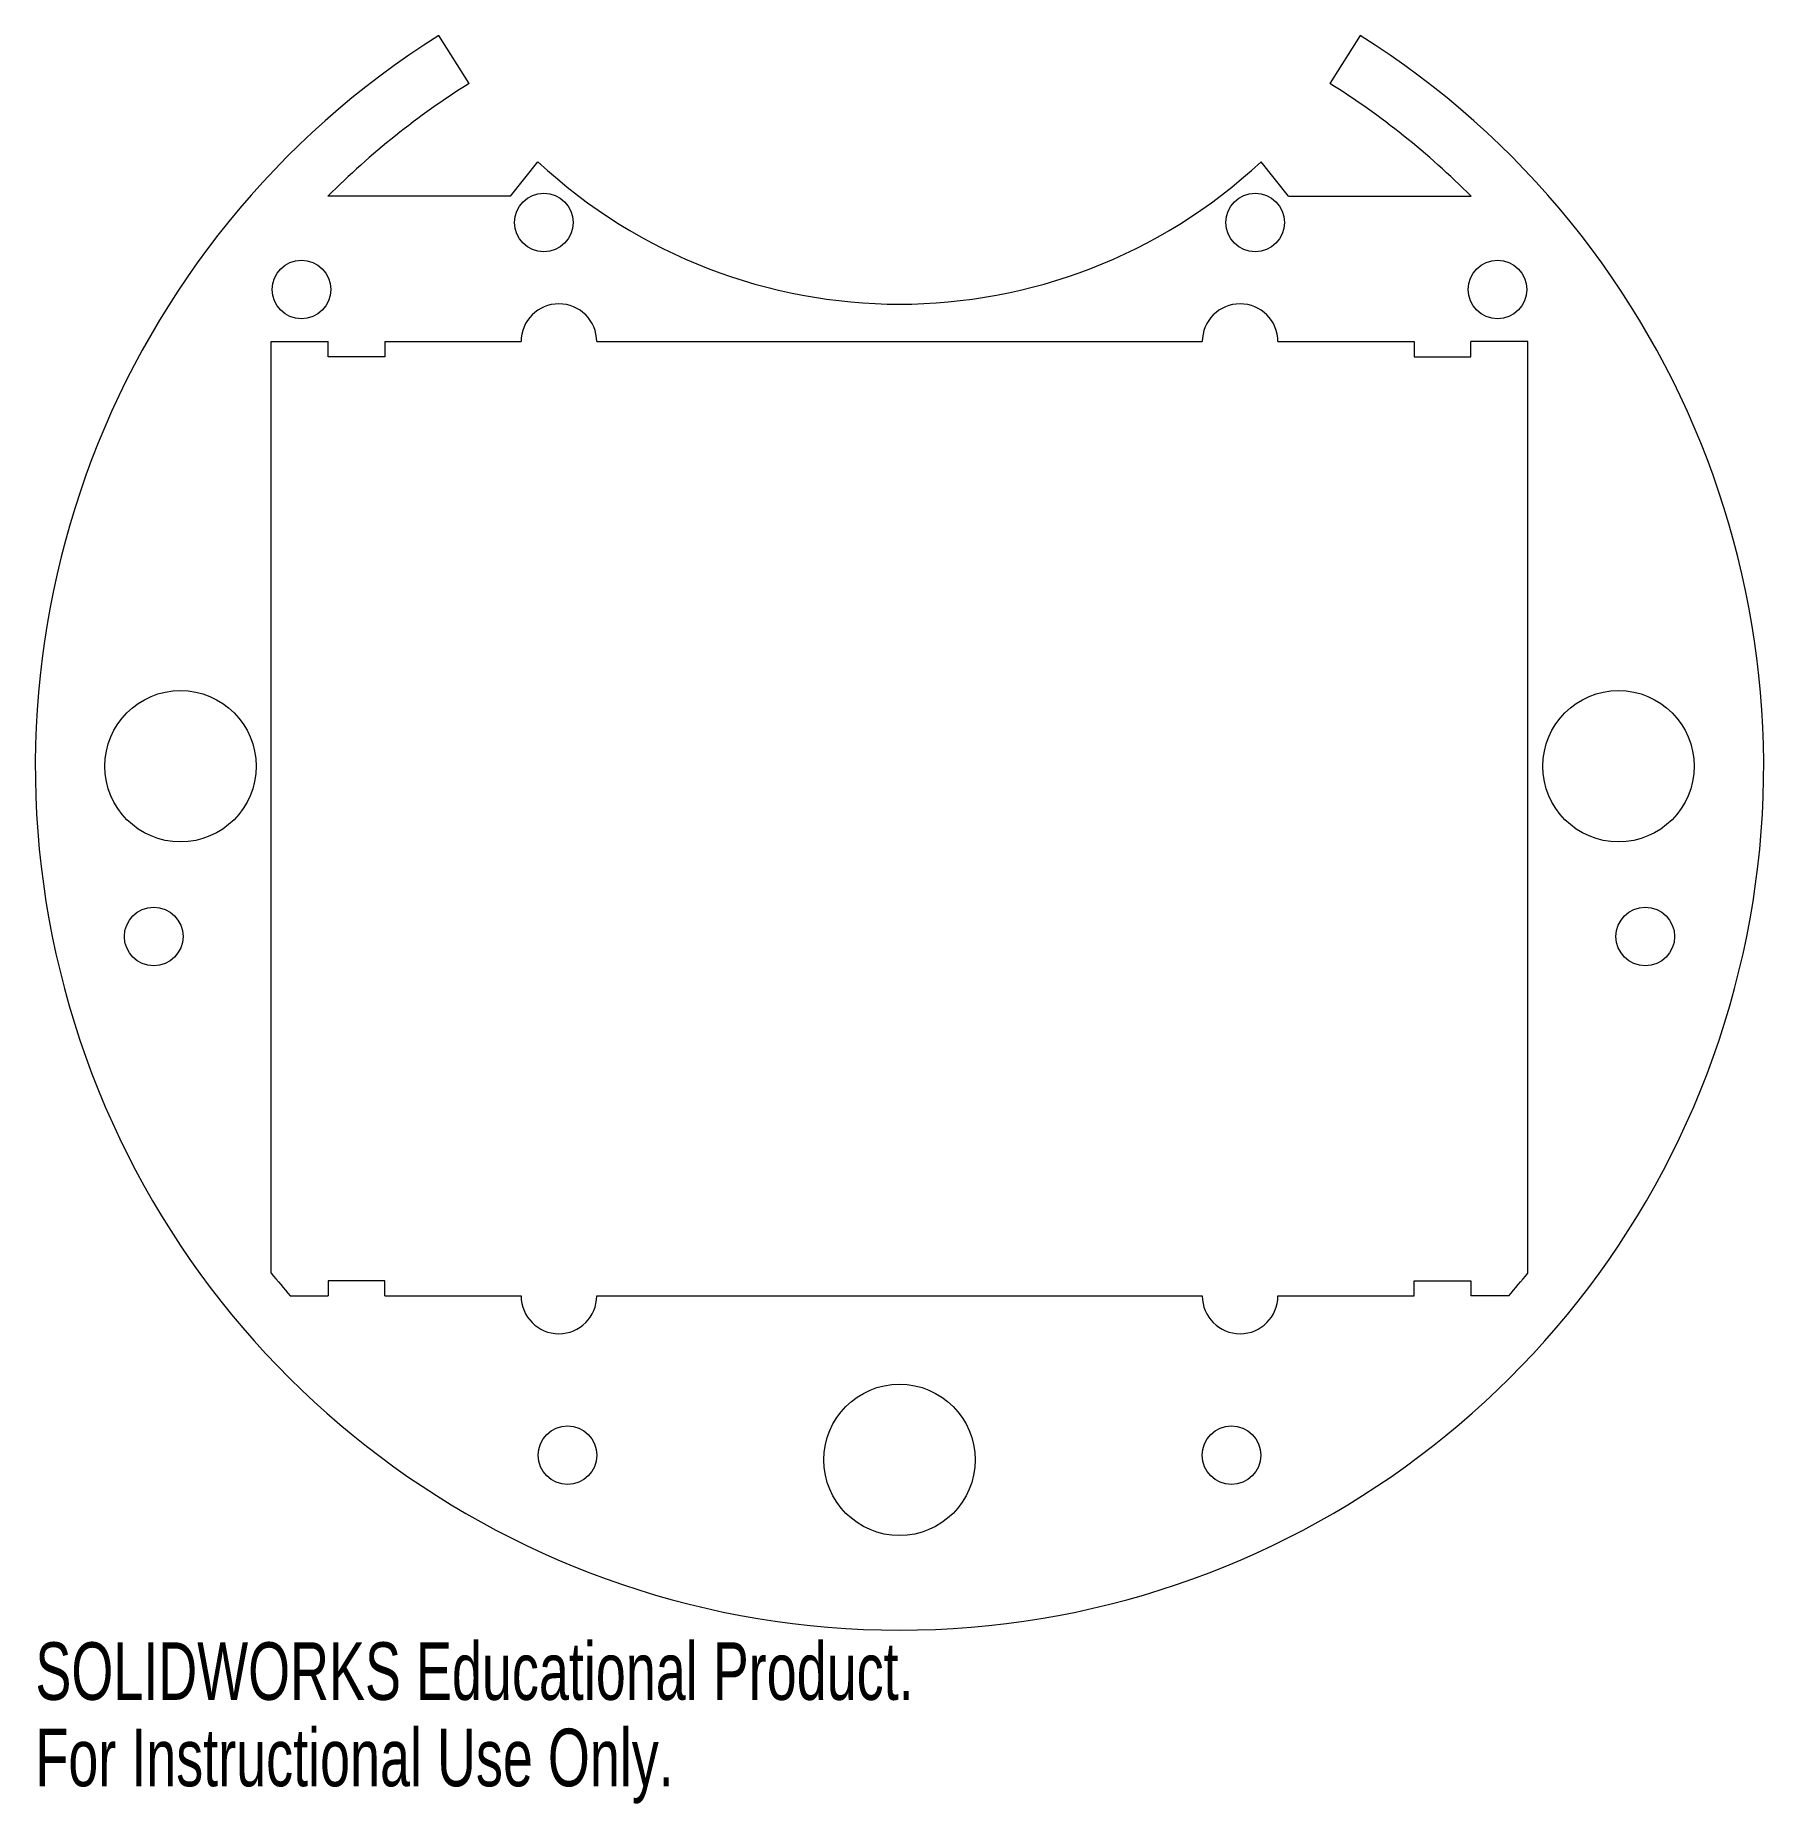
# Model space of a CAD drawing. Header units: inches. Extents: x -2.85 to 2.85, y -3.43 to 2.41.
import ezdxf

# ---------------------------------------------------------------- set-up
doc = ezdxf.new("R2010")
doc.units = ezdxf.units.IN
doc.header["$MEASUREMENT"] = 0
doc.styles.add('SLDTEXTSTYLE0', font='TXT', dxfattribs={"width": 0.7})

msp = doc.modelspace()

# ---------------------------------------------------------------- linework, layer by layer
at = {"color": 7, "linetype": 'Continuous', "lineweight": 15}
for p, q in [((-1.4216, 2.2563), (-1.5215, 2.415)), ((1.5215, 2.415), (1.4216, 2.2563)), ((-1.2847, 1.8836), (-1.1941, 1.9976)), ((1.2847, 1.8836), (1.1941, 1.9976)), ((-1.2847, 1.8836), (-1.8879, 1.8836)), ((1.2847, 1.8836), (1.8879, 1.8836)), ((-2.075, -1.6752), (-2.075, 1.403)), ((-2.075, 1.403), (-1.8875, 1.403)), ((-1.8875, 1.353), (-1.8875, 1.403)), ((-1.7, 1.403), (-1.7, 1.353)), ((-1.7, 1.403), (-1.25, 1.403)), ((-1, 1.403), (1, 1.403)), ((1.25, 1.403), (1.7, 1.403)), ((1.7, 1.403), (1.7, 1.353)), ((1.8875, 1.353), (1.8875, 1.403)), ((2.075, 1.403), (1.8875, 1.403)), ((2.075, -1.6752), (2.075, 1.403)), ((-1.7, 1.353), (-1.8875, 1.353)), ((1.7, 1.353), (1.8875, 1.353)), ((-2.0123, -1.75), (-1.8875, -1.75)), ((-1.7, -1.7), (-1.8875, -1.7)), ((-1.8875, -1.7), (-1.8875, -1.75)), ((-1.7, -1.75), (-1.7, -1.7)), ((-1.7, -1.75), (-1.25, -1.75)), ((-1, -1.75), (1, -1.75)), ((1.25, -1.75), (1.7, -1.75)), ((1.7, -1.7), (1.8875, -1.7)), ((1.7, -1.75), (1.7, -1.7)), ((1.8875, -1.7), (1.8875, -1.75)), ((2.0123, -1.75), (1.8875, -1.75))]:
    msp.add_line(p, q, dxfattribs=at)
for centre, radius in [((-1.175, 1.7965), 0.0967), ((1.175, 1.7965), 0.0967), ((-1.9756, 1.5755), 0.0968), ((1.9756, 1.5755), 0.0967), ((-2.375, 0), 0.25), ((2.375, 0), 0.25), ((-2.4635, -0.5623), 0.0968), ((2.4635, -0.5623), 0.0968), ((0, -2.2918), 0.25), ((-1.0964, -2.2766), 0.0968), ((1.0964, -2.2766), 0.0968)]:
    msp.add_circle(centre, radius, dxfattribs=at)
for centre, radius, start, end in [((0, 0), 2.8543, 122.21291, 57.78709), ((0, 0), 2.6668, 122.21291, 135.06561), ((0, 0), 2.6668, 44.93439, 57.78709), ((0, 3.2769), 1.75, 226.97155, 313.02845), ((-1.125, 1.403), 0.125, 0, 180), ((1.125, 1.403), 0.125, 0, 180), ((0, 0), 2.6668, 218.91514, 221.01143), ((0, 0), 2.6668, 318.98857, 321.08486), ((-1.125, -1.75), 0.125, 180, 0), ((1.125, -1.75), 0.125, 180, 0)]:
    msp.add_arc(centre, radius, start, end, dxfattribs=at)

# ---------------------------------------------------------------- texts
at = {"color": 7, "linetype": 'Continuous', "char_height": 0.1903, "attachment_point": 1, "style": 'SLDTEXTSTYLE0'}
for s, insert in [('SOLIDWORKS Educational Product.', (-2.8543, -2.8945)), ('For Instructional Use Only.', (-2.8543, -3.1799))]:
    msp.add_mtext(s, dxfattribs=dict(at, insert=insert))

doc.saveas('drawing.dxf')
